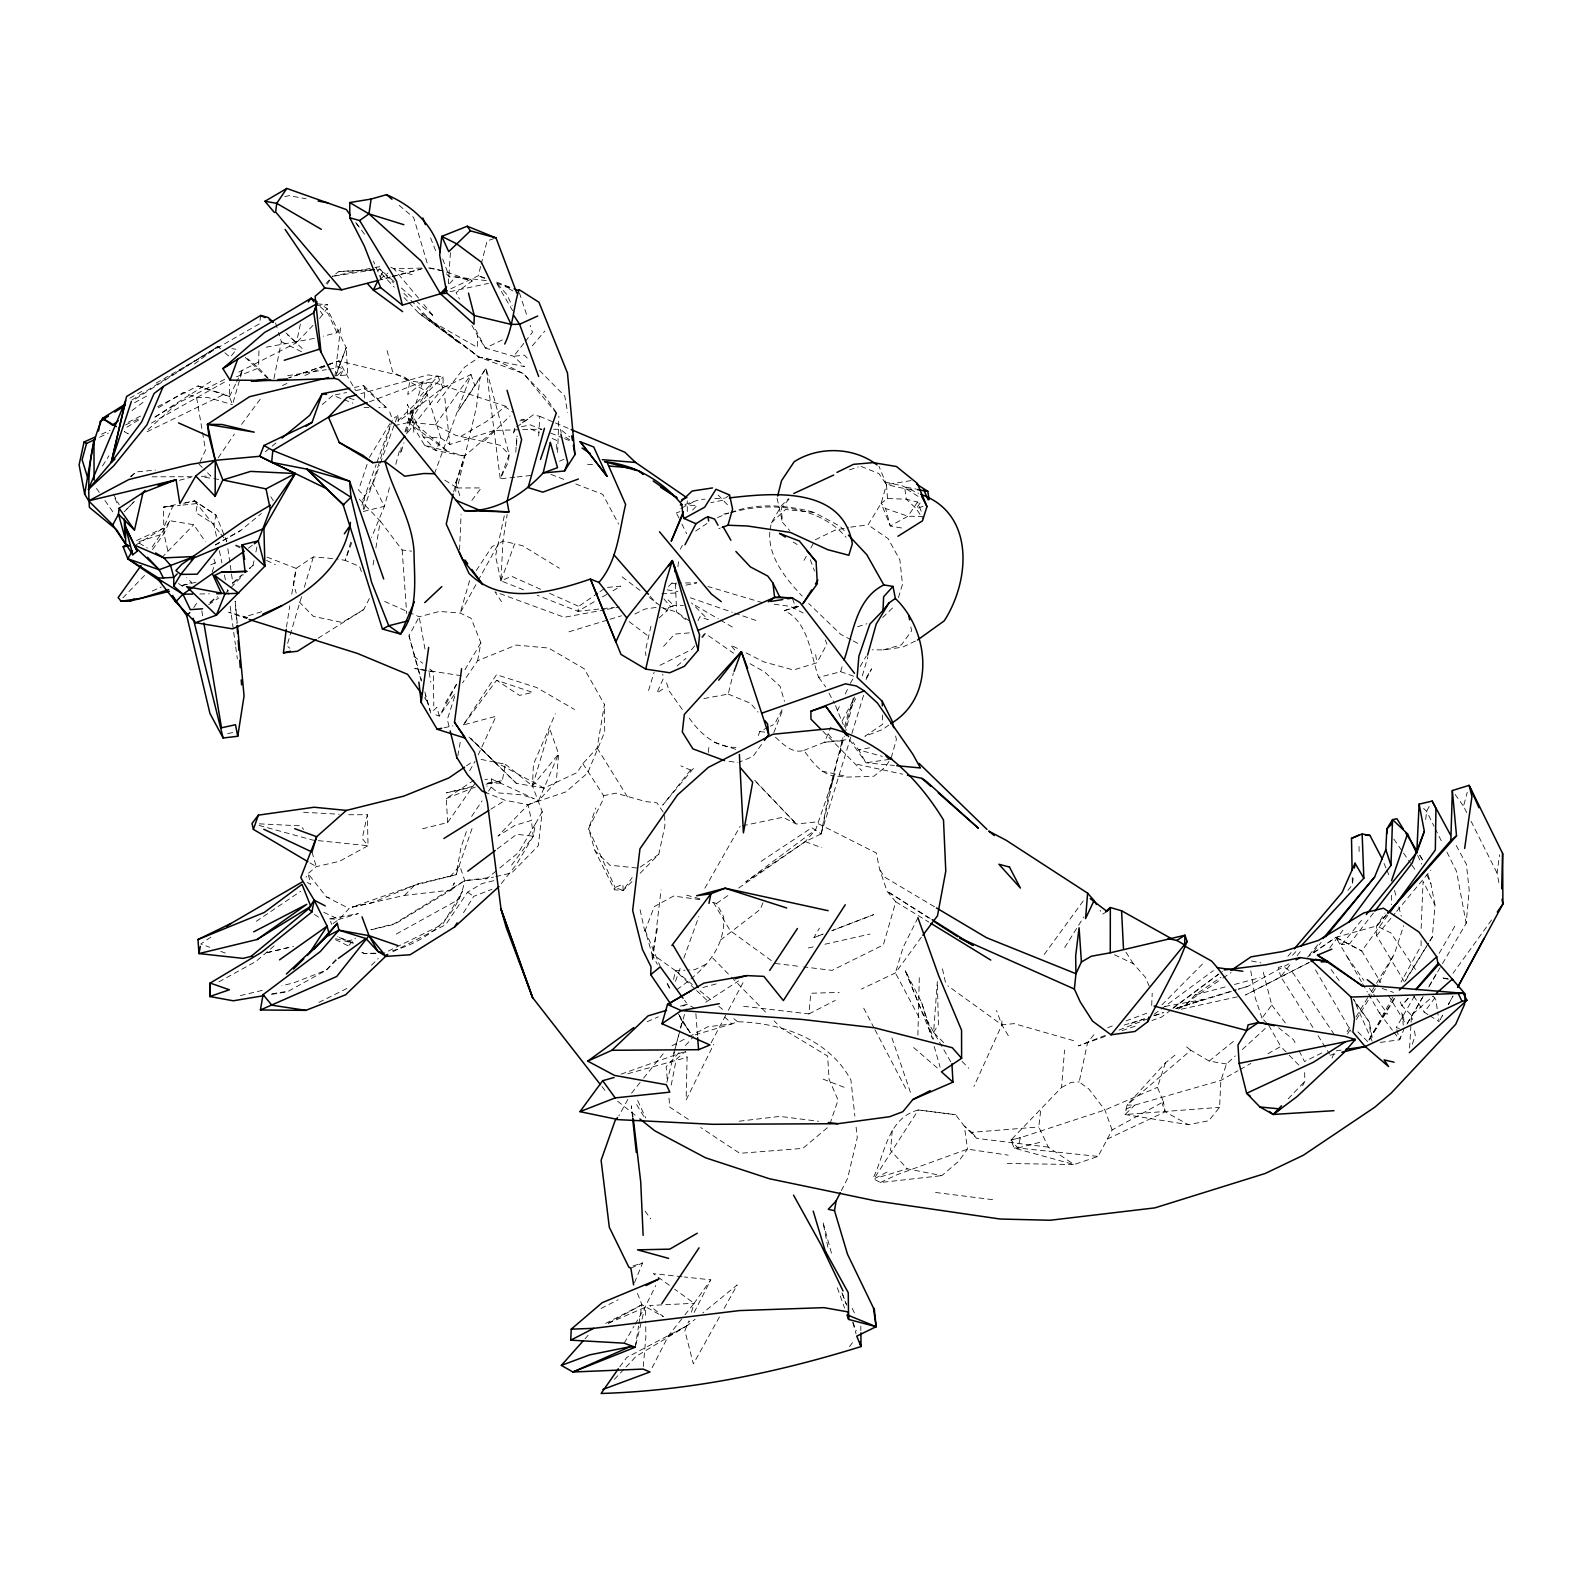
<?xml version="1.0" encoding="UTF-8"?>
<svg xmlns="http://www.w3.org/2000/svg" width="1582" height="1582" viewBox="0 0 1582 1582"><rect width="100%" height="100%" fill="white"/><g stroke="black" fill="none" stroke-linecap="round" stroke-linejoin="round"><path stroke-width="0.75" stroke-dasharray="5 3.75" d="M1404.421 981.829L1376.577 935.615L1376.597 925.945L1385.061 913.071M1421.111 940.776L1421.091 945.7L1401.079 982.066M1421.15 928.416L1423.068 881.293L1435.012 905.24L1432.303 936.999L1429.733 941.191M761.14 861.32L811.764 827.722L821.117 833.912L829.541 789.418L834.11 776.446L815.699 829.621L745.814 881.827L805.258 841.604L821.117 833.912L836.838 761.832L844.333 736.461M1001.92 1021.043L1001.881 1024.879L973.958 1086.419M471.871 325.319L477.527 335.661L477.369 347.427L431.649 321.245L421.919 313.394L479.227 357.196L523.504 373.609L544.979 396.133L556.113 412.21M231.723 402.659L229.43 396.687L229.647 384.386M258.934 350.809L258.617 367.993L268.248 378.157M407.84 432.321L442.96 387.709L443.158 376.931L428.03 374.894L360.834 393.641M687.3 511.54L687.241 500.881M671.223 1085.094L676.305 1059.228L685.461 1051.279L687.102 1057.349L686.133 1099.925L713.779 1044.258M917.876 1035.201L919.3 977.439M557.615 452.472L558.901 416.244M491.547 778.997L491.231 787.183L498.093 792.879L522.08 794.896L534.222 798.772L491.547 778.997L484.982 779.432M459.571 549.982L461.074 514.605M495.819 876.626L511.777 872.868L538.315 845.698L542.211 811.665L532.481 785.977L533.411 764.343L555.341 713.779M1151.696 1005.46L1152.21 993.278M364.493 398.071L364.928 388.658L363.603 385.593L354.408 387.412M1174.932 1055.154L1165.42 1062.867L1127.017 1105.086L1125.079 1114.519L1188.339 1124.664L1208.727 1120.768L1219.584 1107.341L1220.869 1080.427L1226.544 1063.994L1235.324 1055.926M523.563 589.809L500.94 580.871L502.957 540.945L507.15 514.466M538.671 435.96L539.778 416.343L533.292 414.84L520.34 424.174M1409.602 1048.016L1410.946 1024.582M1411.085 1022.249L1411.48 1015.209L1432.837 996.363M516.523 445.59L517.096 435.9M834.663 774.27L833.536 775.931C820.109 773.341 811.526 760.784 803.854 750.402C791.336 754.377 780.974 741.839 772.412 734.483M448.339 283.811L450.435 252.428M515.772 452.136L516.78 437.937M943.643 1042.637L933.598 1032.413L937.335 981.453M1165.42 1062.867L1157.431 1087.348L1163.442 1101.804L1112.106 1129.963L1098.086 1156.422L1074.059 1164.55L1014.082 1148.057L1010.997 1140.009L1061.562 1087.487L1064.548 1050.013M892.248 1130.398L890.587 1150.371L907.218 1168.821L941.804 1175.624L958.672 1161.287L967.531 1149.125L964.308 1126.107L955.548 1114.717L918.371 1109.951C887.957 1117.92 885.188 1152.665 873.778 1176.751L873.877 1179.005L880.304 1182.525L941.804 1175.624M401.116 447.587L400.582 453.935L403.964 442.762M643.261 1366.63L645.852 1337.304L645.693 1321.089M743.659 1006.31L808.916 1013.924L810.775 993.239L839.211 992.428M1442.468 963.656L1466.158 923.315L1469.203 889.974L1466.356 864.227L1454.965 843.166M363.465 509.325L364.71 496.214L376.14 464.614M657.44 928.456L652.041 955.192L652.595 961.203L661.058 889.895M334.909 376.279L340.664 327.079L336.887 332.734L323.341 336.155M542.211 811.665L535.408 823.906L533.213 836.245L516.602 864.247L498.844 886.691M1425.698 819.496L1426.588 811.289L1429.93 805.159M677.907 566.712L678.718 559.573M708.321 752.439L709.29 743.955M1007.22 1163.442L1074.059 1164.55L1048.293 1147.128L1038.781 1126.977L1040.976 1108.033M286.48 627.026L289.783 605.906M514.803 477.23L500.268 478.792L508.356 461.944L509.167 454.528L486.05 368.092L479.979 378.217L476.518 406.752L457.317 487.968L481.264 487.928L469.716 503.175M1347.904 890.448L1352.392 884.694L1353.559 875.162M1498.866 882.598L1497.066 873.066L1499.558 854.735M676.898 989.541C701.696 972.119 725.802 949.655 723.627 916.591L716.527 903.48L711.801 902.175M679.113 518.184L676.285 512.944L676.602 510.67M842.178 739.664L840.18 752.696M260.753 315.451L259.448 323.796L153.256 384.782M635.232 1347.231L638.574 1325.993M638.95 1323.64L641.916 1304.735L637.15 1292.652M769.801 532.185C767.982 557.121 786.036 578.834 802.153 596.098M770.177 529.871L771.284 522.93L781.567 505.587L788.508 498.706M373.095 564.932L373.886 560.068M375.903 547.886L380.293 521.091L358.086 497.954M291.741 594.16L296.091 568.353L313.374 556.864L332.556 558.545M516.424 783.387L468.509 736.579L516.424 783.387L544.07 788.113L577.212 772.53L582.829 763.612L597.146 748.009L604.443 704.405L584.233 668.771L548.598 648.047L516.108 645.06L477.606 660.742L462.537 682.851M598.075 592.953L578.696 606.381L577.865 611.285L537.148 595.188M457.791 755.84L460.777 739.19M477.606 660.742L480.869 642.806L471.139 618.344L460.164 613.065L439.42 611.423L419.19 616.782L384.11 601.219M481.106 759.419L505.35 764.225L502.325 780.677L500.11 783.07L486.742 783.406M768.298 727.245L759.716 731.616L757.343 738.616M273.983 378.612L281.359 341.692L278.472 332.358M673.596 979.436L675.435 970.656L651.903 953.689L645.14 930.335L654.335 906.545L673.537 896.065L702.309 899.901M300.362 324.073L296.427 342.78L235.817 373.668M254.01 560.839L253.08 565.268L249.916 568.333M255.889 551.98L257.293 545.335M540.688 589.335L511.619 576.283L500.94 580.871L495.522 556.033L504.836 513.399M1112.106 1129.963L1104.908 1109.991L1088.989 1089.148L1079.181 1081.93L1087.645 1042.36L1096.207 1031.958M348.673 814.75L367.36 814.71L362.238 838.5L368.033 845.717L339.398 861.34L316.262 866.639L308.035 873.62L306.097 877.219M582.829 763.612L603.652 795.706L602.623 800.551L588.563 828.711L594.99 850.701L614.548 889.796L623.11 890.528L633.294 880.185M640.097 873.284L658.784 854.3L664.875 825.962L664.638 814.236L656.945 802.845L645.772 801.599L615.952 793.155L603.652 795.706M650.953 626.156L645.318 651.052L645.911 655.62M614.548 889.796L615.062 887.423L588.563 828.711L595.821 807.987M453.639 491.804L464.574 456.091L494.276 430.442L542.072 429.098M216.418 536.258L213.926 524.156L216.022 515.119L194.606 500.881L185.035 502.799M666.872 1082.325L679.746 1030.554M635.786 1344.898L641.461 1321.484M642.035 1319.131L644.883 1307.424L655.719 1285.553M703.931 698.532L728.214 694.102L733.395 672.884M1014.082 1148.057L1017.839 1147.998L1020.41 1137.676L1104.908 1109.991L1157.431 1087.348M480.631 266.468L478.278 275.743L449.308 289.526M481.225 264.135L487.118 240.919L495.997 237.893M844.926 734.147L854.418 697.049M829.541 789.418L842.969 737.706M845.401 728.293L853.331 697.741M680.359 1028.26L682.198 1021.379L679.429 1015.862M844.61 726.692L848.684 711.406L855.724 698.73M514.803 428.188L513.141 434.378L514.723 430.146M389.469 487.671L384.406 506.319L371.533 537.524M395.797 464.337L400.206 448.022M1466.771 812.654L1463.528 806.187L1467.265 792.285M673.616 1053.493L680.161 1029.981M680.814 1027.628L686.054 1008.841M891.239 757.758L896.401 739.387L895.293 734.72M850.76 527.122L868.043 524.888L881.174 503.274L886.474 484.606L878.979 466.275M742.551 825.784L782.892 817.261L796.399 824.064L815.027 822.067L876.29 852.995L879.533 869.032L887.067 891.259L895.788 901.819L883.329 944.948L832.092 970.359L803.676 966.918M233.167 402.303L242.699 369.456L236.568 382.033M469.597 580.594L460.164 613.065L476.894 582.848M862.348 675.791L867.865 656.886M301.549 596.651L286.915 645.812L289.862 648.244M304.337 587.298L313.374 556.864M796.675 606.084L784.237 610.692C808.738 621.41 810.538 655.106 818.665 677.412L840.615 671.697L842.692 664.737M719.454 1316.936L693.371 1363.902L684.868 1330.778L688.842 1321.029M691.472 1312.15L694.102 1303.291L710.773 1279.838L684.393 1276.99M1380.374 1042.4L1399.635 1039.769L1401.573 1033.283M505.35 764.225L532.481 785.977L549.705 728.729L558.604 753.902L556.31 781.627L538.691 800.472L528.111 804.684L497.994 836.107L515.06 825.31L531.394 820.425L528.111 804.684L505.152 800.294L486.366 792.8M405.032 431.609L412.151 408.097L414.009 434.734M406.673 433.824L412.764 413.713L431.807 384.307L409.758 380.787L402.817 376.674M648.561 690.523L654.098 672.33M350.789 542.072L345.212 560.404L337.361 558.96M361.922 505.39L364.71 496.214L372.957 483.657L379.561 465.424M364.058 509.186L379.917 460.718M380.609 458.424L392.474 419.428L388.559 408.888M821.117 833.912L863.91 694.261M898.438 597.62L902.491 584.351L899.901 560.028L888.155 538.671L868.043 524.888M454.726 696.416L447.31 719.415L449.604 728.61M506.438 406.495L435.05 382.844L422.671 382.468L409.778 422.216L394.61 425.617M538.691 800.472L558.604 753.902L532.481 785.977M1379.089 982.541L1394.493 953.788L1403.689 925.628M336.491 373.787L346.201 347.645L327.118 308.53L321.166 304.634M472.029 828.553L456.071 874.747L414.543 885.267L352.292 907.079L371.612 902.966L418.281 883.745L456.071 874.747L461.054 847.161L467.105 829.601M367.083 464.396L358.56 490.163L364.71 496.214L361.151 502.423M212.126 572.17L215.231 562.816L213.728 558.347M455.794 491.409L455.754 482.569L464.574 456.091L424.47 445.135L407.76 417.351L407.286 404.28L423.323 437.087L436.335 450.633L464.574 456.091M829.937 1123.991L838.065 1099.984L829.087 1079.319L827.643 1056.064L780.954 1027.865L774.132 1020.865M1412.311 1044.08L1415.297 1035.478L1414.031 1028.715M675.455 981.374L680.478 967.472M683.82 958.198L698.868 916.453M376.951 462.34L390.022 426.211M380.392 463.15L397.715 415.315L394.215 418.063M351.777 542.626L345.212 560.404L359.589 566.494L361.882 572.981M500.94 580.871L514.644 543.832L522.475 545.652L559.395 568.254M434.437 473.73L471.001 374.538L442.96 387.709L398.269 421.662M405.823 431.945L412.764 413.713M773.835 732.624L782.517 710.278M803.854 750.402L824.4 742.314L830.946 727.087M1332.064 1058.042L1334.16 1052.841M1393.821 1032.057L1399.635 1039.769L1403.807 1029.486M634.501 1282.666L642.589 1262.95L628.845 1267.222M762.959 902.788L760.21 909.413L720.443 940.084M218.197 457.851L234.393 434.041M1368.944 1039.947L1393.762 998.796M135.953 544.92L163.539 528.131L172.893 505.864L163.46 507.15L163.935 533.628L168.483 553.502M478.219 754.891L496.036 716.29L463.348 724.932L496.511 674.703L536.693 687.537L574.543 709.507M659.121 617.909L667.07 610.87L668.593 607.547L673.892 605.649L683.384 605.53M152.485 549.626L163.935 533.628L169.946 520.715L193.716 524.71L205.482 541.835M698.058 620.678L699.916 616.683L708.163 619.709L691.492 602.9M199.905 462.162L205.522 450.138L202.298 431.095M837.214 711.109L840.24 704.682M845.282 693.984L848.308 687.557M340.486 375.527L343.373 369.437L336.709 365.739M157.666 406.614L197.948 385.949L229.43 396.687L235.56 384.11M627.856 1099.431L618.819 1115.864M352.292 907.079L404.498 895.412L450.751 890.093L454.37 882.835L451.404 889.855L394.491 924.264L371.078 929.821M917.936 917.778L903.164 947.302L895.412 972.93L919.696 1018.59M841.327 1190.653L847.636 1178.254L857.266 1137.715L855.941 1125.712M318.16 638.199L363.781 609.505L370.959 595.386M782.022 709.685L774.745 723.983L770.454 726.158M652.14 1367.718L668.296 1335.959L683.483 1316.738M626.017 1367.046L635.964 1356.466L687.517 1325.459L689.732 1321.108M694.162 1312.427L710.773 1279.838M1302.559 1085.766L1304.834 1081.376L1304.675 1072.556M866.046 679.588L871.642 668.85L864.583 680.576M711.109 1042.795L727.226 1012.46M728.373 1010.285L744.489 979.93M746.091 652.872L763.631 661.83L793.452 669.997L816.945 662.779L826.892 644.171L825.29 639.899M421.247 681.13L408.987 635.786L419.19 616.782L425.261 650.716M842.079 720.957L854.221 698.453M1448.361 1004.53L1452.988 995.968L1448.4 1004.53M456.763 684.215L439.321 716.112L432.914 713.818M680.319 549.191L682.455 545.315M804.032 560.344L806.306 556.231M810.854 547.985L814.255 541.795M1369.261 1039.829L1393.999 994.9M478.08 580.673L498.37 543.99L502.957 540.945L514.644 543.832M724.18 1308.393L737.232 1284.9L702.823 1312.981M380.174 276.751L384.386 269.276M469.636 770.81L475.134 761.12M704.9 888.174L740.178 826.279M823.134 934.072L813.939 937.612L819.436 928.1M624.198 1343.177L633.927 1326.349M635.153 1324.253L644.883 1307.424M1414.624 995.829L1396.214 1027.707L1401.909 1029.051M1439.165 953.333L1455.104 925.707M1423.187 996.344L1406.24 1025.334L1422.515 997.629M1429.238 985.982L1437.702 971.486M850.325 683.286L854.003 677.017M860.133 666.556L866.264 656.095M1428.744 987.01L1441.222 965.771M535.408 823.906L518.52 852.54L497.935 869.507M445.313 702.981L456.348 684.314M464.93 669.779L480.869 642.806M369.417 457.376L389.904 423.66M933.598 1032.413L938.423 1024.464L937.394 983.846M1346.994 1031.78L1350.85 1025.452M1355.972 1017.008L1370.091 993.832M1371.376 991.736L1375.233 985.408M1376.518 983.292L1394.493 953.788M1369.379 1039.868L1395.067 997.866M1405.33 981.077L1428.447 943.287L1405.33 980.267M1347.528 1033.975L1350.059 1029.862M1356.367 1019.579L1371.515 994.88M1372.781 992.824L1377.823 984.597M463.506 912.695L473.71 896.361L491.982 889.321M1429.733 941.112L1432.303 936.999M1064.706 947.519L1083.868 916.888M427.219 394.412L409.778 422.216L435.485 424.905L455.794 435.386L500.11 445.234L509.167 454.528L500.268 478.792L486.05 368.092L458.068 411.162L479.979 378.217M888.926 761.436L885.445 766.973L873.877 776.248L846.864 777.118L833.536 775.931M102.514 465.899L108.901 455.853M327.256 284.088L329.768 280.232M319.623 318.397L327.118 308.53M920.111 502.918L916.294 508.712L923.018 518.955M476.241 570.568L492.16 546.462L498.37 543.99M471.634 816.411L482.095 800.828M488.62 791.079L491.231 787.183L486.702 785.977M493.782 880.66L482.095 883.527L467.54 892.189L445.768 924.639L389.844 953.274M152.208 547.016L169.946 520.715M193.755 607.567L197.374 602.248M917.6 502.048L907.93 516.246L890.27 525.975L881.174 503.274L887.522 498.508L906.328 499.22L917.6 502.048L921.634 512.331M702.527 637.586L705.335 633.532L733.573 653.247M454.35 694.577L439.321 716.112L436.889 707.352L430.779 713.047L425.321 694.814M623.11 890.528L622.913 884.298L615.062 887.423L623.11 890.528L632.187 877.496M422.493 828.81L447.647 822.521L475.351 782.952M435.485 424.905L471.001 374.538L474.62 384.94M1491.569 919.992L1453.047 973.266M761.535 744.489L752.953 756.512L740.139 761.773M1387.73 915.325L1361.766 950.96L1380.75 982.501M1044.239 954.46L1083.472 900.613M1329.79 947.875L1342.9 930.196M1427.973 1014.596L1424.255 1012.243L1435.784 996.66M241.552 424.391L261.603 397.379M1267.024 1023.495L1262.001 1018.136L1271.75 1005.025L1262.693 969.904M463.348 724.932L496.59 680.28L532.719 692.422L519.509 695.388L496.59 680.28M511.579 865.156L533.213 836.245L531.394 820.425M619.788 1366.828L626.828 1357.415L687.517 1325.459L695.17 1319.21M921.377 937.197L895.412 972.93L861.478 989.047M849.475 1346.618L853.707 1341.042M437.225 402.777L464.574 367.182L479.227 357.196L524.512 366.629L513.656 356.266L485.377 348.06L477.527 335.661M1312.941 1027.509L1280.767 976.707L1291.209 963.3M1297.181 955.627L1301.67 949.872M1373.413 913.032L1349.565 943.782L1341.793 944.553L1335.92 937.355L1311.992 953.57L1321.148 942.358M523.78 343.373L513.656 356.266L524.374 355.159L527.735 358.58M525.224 341.534L532.462 332.319L530.148 325.378M231.427 355.752L236.489 349.345L231.842 348.633M684.986 1314.82L694.102 1303.291L674.644 1289.172M690.543 770.058L662.739 805.1L693.786 768.041L690.543 770.058L680.853 765.866M631.534 1093.202L642.114 1080.012M643.617 1078.113L664.796 1051.733M694.577 645.97L691.769 649.47L657.044 666.773M701.597 637.23L704.405 633.729M1341.793 944.553L1361.707 920.131M1376.577 935.615L1395.166 913.17M1396.708 911.311L1412.192 892.604M1413.735 890.725L1430.781 870.159M1308.947 955.31L1318.32 944.118M532.244 345.885L544.821 331.034M789.062 499.042L781.31 508.198L782.457 522.278L789.813 530.642M1287.886 956.359L1292.692 950.723M326.05 283.613L329.155 279.974M1408.178 998.222L1401.83 1005.618L1411.48 1015.209L1412.331 1019.718M1386.287 914.811L1376.597 925.945L1335.92 937.355L1307.385 957.169M738.695 888.016L805.258 841.604L815.699 829.621M420.357 396.054L437.819 376.101L442.96 387.709M1386.386 914.91L1376.597 925.945L1390.815 932.866L1415.396 969.469M585.004 1338.807L588.148 1335.267M450.099 876.685L459.808 865.829L464.732 880.561C457.93 918.074 424.688 943.327 389.053 951.533M663.59 646.385L674.585 634.085L690.266 632.82M1408.138 998.558L1401.83 1005.618L1400.169 1001.861M449.585 283.653L455.715 276.909L486.327 280.627M679.034 1052.623L666.16 1066.822L667.446 1081.06M685.481 1045.504L693.549 1036.625M335.918 959.542L326.149 970.241L287.41 991.756L268.584 994.9M348.969 945.285L355.495 938.146M333.051 923.532L339.042 919.399L349.167 908.483L326.564 897.073L308.035 873.62L310.823 884.417L305.84 881.708M1292.534 955.231L1295.856 951.652M1178.432 1009.079L1186.243 1004.392L1195.023 994.959L1221.027 977.261M614.409 1379.366L624.356 1368.806M312.999 325.358L296.427 342.78L287.568 334.89M1288.183 1098.798L1304.834 1081.376M122.842 597.877L144.773 575.235M161.641 557.813L193.716 524.71M224.96 593.804L243.41 574.859M133.778 502.028L124.029 511.955L134.371 501.435M337.48 375.409L343.373 369.437M692.56 510.096L697.168 505.409L685.164 505.212M404.498 895.412L414.543 885.267L418.281 883.745M1161.92 1004.867L1203.071 963.438M668.553 586.428L671.915 583.066L676.443 583.026M371.454 965.257L378.236 958.514M336.353 960.175L326.149 970.241L293.421 982.956L281.893 985.705M484.705 440.864L510.037 415.947M397.695 421.01L443.158 376.931M882.657 617.553L894.68 605.926M771.284 522.93L785.443 509.523L814.295 512.469L840.082 526.272L846.765 533.371M130.911 476.815L136.151 471.93L155.57 470.052M1242.364 1049.479L1265.185 1028.518M1186.243 1004.392L1192.986 998.301L1221.007 979.396M233.78 582.611L242.56 574.721M249.561 568.413L253.08 565.268L249.323 568.492M147.996 429.651L177.362 403.45L225 379.186M210.07 602.347L215.666 597.502M232.495 582.987L241.848 574.938M1226.544 1063.994L1209.162 1061.087L1190.87 1050.23L1127.017 1105.086L1134.788 1105.106L1220.869 1080.427L1237.974 1070.717M322.273 404.537L332.932 395.381L341.831 398.842M274.141 945.898L255.908 961.48L218.039 982.323M677.056 665.982L685.955 658.389M827.327 1127.768L802.806 1148.394L739.803 1153.318L700.688 1127.531M130.614 476.558L136.151 471.93M496.076 871.049L486.722 878.761L464.732 880.561L394.116 923.868L370.959 929.702M265.321 451.72L276.455 442.604M215.33 545.078L240.602 530.543L261.327 513.557M422.671 382.468L407.76 394.571L409.758 380.787L403.272 376.417L338.884 360.933L288.893 377.841L338.884 360.933L355.377 390.141M1209.162 1061.087L1235.582 1039.611M210.149 602.722L217.723 596.671M497.163 849.04L516.741 834.287L533.213 836.245M1170.996 1009.949L1161.129 1017.364L1151.933 1020.489M1172.974 1008.466L1222.352 971.427M131.998 410.569L145.663 400.384M194.467 363.998L217.901 346.537L222.548 347.229M380.036 279.005L387.926 273.132M888.807 725.05L883.092 729.302L864.86 736.283L882.736 724.259L882.558 715.084M248.354 548.203L252.309 545.276M1173.508 1007.516L1218.456 974.275M729.599 494.988L722.361 500.327L710.911 502.641M1154.128 1014.299L1213.394 970.577M374.914 269.256L338.944 271.55L332.279 276.356L370.168 268.386M429.731 267.912L443.533 270.997L472.187 280.963L456.071 292.611L459.452 298.998M716.527 903.48L730.647 893.652M600.013 591.609L605.827 587.575L620.856 586.151L610.612 592.143M516.661 426.903L527.894 419.151L520.992 419.467M658.784 854.3L638.653 868.182L609.881 865.196L594.99 850.701M466.472 765.866L472.326 761.852M450.751 890.093L464.732 880.561L493.544 877.16M210.821 937.157L200.795 943.979L209.694 947.282M256.244 921.337L300.718 891.259M1223.005 978.032L1231.014 972.633M695.724 531.018L706.936 523.484M208.686 604.7L218.85 597.897M662.68 689.159L656.827 693.074L663.412 678.342L662.7 674.15M447.647 822.521L446.282 798.534L474.046 780.144M705.79 1002.197L738.596 980.919M135.399 399L217.901 346.537L223.161 351.164M155.095 416.877L210.683 381.598M490.855 809.193L505.152 800.294M131.879 400.028L217.901 346.537M126.896 427.199L139.473 419.467M158.299 407.859L183.433 392.376L196.643 397.735L207.242 397.319L232.475 404.656M154.957 417.213L177.362 403.45M1107.024 911.45L1102.476 914.218L1100.083 910.322M363.781 609.505L342.226 622.458L313.394 616.407L298.84 601.476M594.239 601.714L577.865 611.285L614.508 607.409M602.426 596.928L608.576 593.329M460.995 436.296L486.366 421.603L505.054 406.752L513.418 412.625M129.902 398.189L144.773 389.647M1240.11 1069.511L1250.808 1063.44M1267.933 1053.731L1280.767 1046.453L1287.53 1053.454M215.449 544.742L240.602 530.543M151.417 423.086L227.531 380.392M717.496 517.591L728.412 512.963M140.482 416.106L127.529 422.592M396.291 934.072L458.82 899.446L462.517 891.022L442.703 924.323L384.485 952.937M608.675 1323.066L641.916 1304.735L663.333 1316.659L649.609 1305.486L694.102 1303.291M1247.664 986.397L1238.409 989.145L1247.664 986.397L1289.745 963.359M668.296 1335.959L687.517 1325.459M134.569 402.678L149.539 394.531M1061.562 1087.487L1071.152 1082.365L1079.181 1081.93M672.014 1045.742L686.726 1037.95M688.823 1036.823L707.727 1026.797L731.991 1023.87L737.588 1021.735C781.785 1022.941 828.83 1039.038 850.918 1080.091L854.873 1116.101M394.175 281.675L379.7 268.96L377.96 269.869L394.274 287.173M887.027 1172.064L873.877 1179.005L918.371 1109.951L955.548 1114.717M680.873 508.455L693.667 501.791M605.669 1323.383L641.916 1304.735M1308.907 962.687L1245.469 995.038L1309.323 962.291M808.916 1013.924L835.276 1000.397M1010.997 1140.009L1020.41 1137.676L1010.997 1140.009L1017.839 1147.998L1098.086 1156.422M601.061 1308.452L618.206 1299.712M318.931 1002.415L349.404 987.188M1321.82 1052.94L1304.478 1061.542L1298.565 1049.776M706.007 964.189L694.735 969.707L687.498 970.063M634.876 613.974L644.981 609.05L657.064 607.29M815.383 539.739L835.118 530.128L848.525 527.538M147.067 431.767L224.229 394.294L229.43 396.687M502.384 339.912L485.377 348.06L474.106 326.723M915.444 641.007L902.669 647.137L883.329 649.905L872.176 649.826M99.547 437.285L108.229 433.171M125.551 424.945L138.563 418.795M1107.242 1139.08L1165.202 1111.79L1188.339 1124.664M880.304 1182.525L897.508 1174.516L967.531 1149.125L1008.169 1155.157M136.606 540.51L163.539 528.131M1126.127 1109.081L1134.788 1105.106L1125.079 1114.519L1219.584 1107.341M152.228 591.055L161.226 587.021M210.742 564.833L215.231 562.816M101.446 434.219L110.127 430.344M282.446 385.494L286.935 383.497M304.911 375.448L325.121 366.431M327.375 365.422L334.118 362.397M630.842 1268.151L642.589 1262.95M647.157 1021.715L658.33 1016.831M682.89 1006.093L687.359 1004.135L695.526 1008.861M668.593 607.547L673.892 605.649L666.971 598.906M608.239 1323.303L645.575 1307.187L645.674 1318.775M718.801 528.685L720.285 528.052M559.494 461.193L563.904 459.294M236.41 376.852L258.617 367.993L247.543 358.659M446.282 798.534L475.529 787.005M1105.403 1035.34L1078.37 1045.88L1106.016 1036.111M1118.929 1030.08L1148.196 1018.67M813.939 937.612L822.798 934.191M831.638 930.77L873.699 914.633L832.33 930.532M793.432 608.141L800.136 606.025L784.237 610.692M369.456 401.788L437.819 376.101M1107.677 1027.707L1112.265 1026.006M1126.048 1020.904L1146.713 1013.251M1165.064 1006.429L1203.665 999.409L1236.096 989.818M923.057 506.24L916.294 508.712L906.328 499.22L904.627 486.9L916.196 489.095M676.285 512.944L679.963 511.619M621.073 1074.158L683.167 1052.109M1122.093 1030.633L1138.17 1025.176M528.111 804.684L565.961 791.89L587.673 772.926L604.72 731.873L604.443 704.405M1124.11 1025.096L1144.676 1018.808M1153.753 1015.743L1162.81 1012.698M684.927 504.46L700.134 499.437L705.018 499.18M1131.09 1023.396L1145.131 1018.749M1154.504 1015.644L1163.858 1012.559M1175.564 1008.683L1203.665 999.409L1176.415 1008.209M849.376 469.894L858.314 466.967M857.602 626.788L866.936 623.743M139.018 541.617L163.935 533.628M423.323 437.087L440.824 437.957L449.901 444.463L494.276 430.442M1176.494 1008.288L1236.195 989.937M568.947 631.811L607.725 619.966M609.999 619.274L621.41 615.793M261.702 611.72L243.687 617.178L247.919 618.028M880.601 1176.85L907.218 1168.821M329.61 918.865L339.042 919.399L358.264 913.625L329.61 918.865L331.647 924.363M680.418 1006.192L687.359 1004.135L684.512 1000.2M695.151 1034.846L731.991 1023.87L724.912 1017.226M883.329 649.905L901.463 644.823L911.548 630.882L910.777 626.452M627.757 1073.723L687.102 1057.349M702.863 987.524L719.059 983.134M1195.023 994.959L1225.18 986.931M1234.454 984.459L1259.964 977.656M378.058 280.489L389.825 277.364M392.158 276.751L422.71 268.643M179.419 480.275L191.086 477.23M390.418 276.949L381.163 279.322L373.451 261.188M392.731 276.356L420.476 269.197M1017.839 1147.998L1040.027 1142.283M314.304 338.429L265.084 347.368M472.603 786.392L446.361 792.859L472.009 787.263M1330.146 1055.194L1337.166 1053.454M363.267 511.5L384.406 506.319L372.957 483.657M730.686 512.41C757.758 502.522 786.986 504.974 814.295 512.469M339.102 937.434L347.328 941.053L354.012 939.431M266.705 952.68L288.003 947.559M240.365 995.592L263.443 990.095M267.061 952.7L293.501 946.491M284.78 196.662L289.19 195.634L306.077 198.798M183.749 503.373L194.606 500.881L216.022 515.119L226.819 541.558L220.689 533.806M808.264 947.994L815.383 946.392M824.875 944.236L869.962 934.052M519.944 420.931L527.894 419.151M1181.24 1009.217L1240.723 996.087M521.388 426.745L530.188 424.826L541.637 429.434M485.99 784.217L502.325 780.677L484.527 783.466M450.02 291.681L488.522 283.356M443.949 727.799L452.986 725.841M685.975 585.162L696.812 582.848L678.698 583.007M335.226 394.907L346.636 392.514M355.772 390.596L364.928 388.658L386.206 407.385L378.83 407.405M175.444 504.737L163.46 507.15L180.447 505.311M842.613 740.692L824.4 742.314L849.277 739.387L866.007 762.781L894.403 765.49M227.689 733.573L234.057 732.347M723.824 514.071L728.689 513.141M731.102 512.687C769.544 501.375 818.448 505.508 846.093 537.227M605.036 609.742L564.22 617.277L495.008 591.846L501.494 601.615M607.448 609.288L619.452 607.073M869.625 747.811L858.67 749.848L852.955 742.274M911.034 480.592L886.474 484.606L878.88 473.552L860.549 466.215M272.005 993.793L285.136 991.716M334.652 276L374.954 269.691M287.687 375.685L326.367 369.674M328.779 369.298L338.449 367.795M1336.276 1050.804L1341.101 1050.092M889.539 759.36L866.007 762.781L858.67 749.848L882.4 756.394M374.894 267.398L383.398 266.231M739.17 1121.203L779.946 1116.398L818.547 1121.282M182.879 505.054L197.434 503.491L195.871 512.687L213.926 524.156M517.215 476.953L531.77 475.391M1048.293 1147.128L976.806 1138.387L964.308 1126.107L971.763 1132.336L1038.781 1126.977M661.77 593.843L676.364 592.914M315.906 305.544L327.81 304.812L316.894 303.803M196.03 582.235L180.19 586.012L191.699 582.473L186.696 577.746M714.807 498.666L724.576 498.152M694.874 988.948L675.435 970.656L685.085 970.181M338.944 271.55L370.643 270.186M192.114 476.696L149.38 476.835M201.389 476.34L210.663 475.984L203.979 469.221M375.349 953.175L363.919 953.452L359.549 951.336M199.826 593.962L209.477 593.823M421.702 268.07L393.839 268.722L387.63 265.657M364.078 407.464L368.982 407.444M446.44 273.963L449.367 276.909L455.715 276.909L472.187 280.963M376.041 953.471L363.919 953.452L360.399 950.011M553.562 429.236L560.463 429.335L569.817 436.909M923.255 516.444L907.93 516.246L885.564 508.514L881.174 503.274M259.329 823.846L300.679 825.844L303.665 829.403M887.522 498.508L886.474 484.606L906.446 489.016L915.128 489.471M303.546 812.258L339.181 814.216M667.189 589.888L677.907 591.51M587.515 464.277L594.674 464.851M759.716 731.616L768.061 732.407M682 1276.733L653.228 1273.629L672.686 1287.748M1448.005 978.566L1441.38 977.795L1448.361 979.278M775.279 963.458L801.323 966.622M935.535 1192.472L996.304 1200.125M380.293 521.091L402.144 549.963L411.636 551.169M774.152 604.225L790.427 606.4L803.181 613.005M326.564 897.073L329.293 897.449M736.006 747.357C715.084 747.495 699.501 733.217 688.249 716.606M204.77 477.329L211.533 478.337M213.788 478.654L220.57 479.662M729.045 761.298L738.003 762.643M461.41 675.712L414.702 668.553L433.29 671.895L433.804 706.047M1368.549 994.089L1379.267 1012.777L1387.612 1014.082L1373.651 994.307M901.483 527.973L890.27 525.975L885.564 508.514M428.663 267.991L443.533 270.997M1251.402 960.966L1260.874 962.865M509.8 287.647L496.214 283.04M671.915 583.066L676.345 584.015M857.187 764.304L902.65 774.191M884.951 482.035L902.254 485.812L918.549 493.347M410.865 300.323L431.649 321.245L479.227 357.196L498.903 361.527L523.504 373.609L557.358 414.385M821.968 771.087L846.489 776.465M335.582 938.66L353.34 943.129L337.737 936.623M259.033 825.409L312.623 840.062L368.033 845.717L367.36 814.71M762.504 602.683L707.965 586.527M686.529 895.115L702.448 899.585M247.464 617.534L228.698 612.194L246.851 618.681M1073.585 1040.659L1014.121 1023.633L1001.881 1024.879L947.915 985.902M509.681 287.983L505.172 286.678L512.944 290.95M661.612 607.567L676.602 611.957L689.95 621.449M349.266 398.209L356.247 400.286M197.948 385.949L224.229 394.294M714.293 742.353L736.124 749.453M412.032 274.734L393.839 268.722L420.1 300.046M484.824 278.017L478.278 275.743L487.236 279.401M690.345 597.759L732.268 612.254M734.602 613.065L757.897 621.133M840.615 671.697L855.051 676.701M347.328 941.053L353.34 943.129M1382.233 988.414L1393.505 992.428M805.258 841.604L821.79 847.734M220.827 951.395L225.277 953.056M509.503 287.074L495.739 281.794L507.051 294.865L512.133 305.642M550.971 474.422L566.752 480.493M575.749 483.973L602.782 494.375L618.641 524.097M344.065 399.692L352.944 403.153M235.758 545.019L240.227 546.739M267.042 557.121L296.091 568.353L293.599 584.786L296.23 593.131M823.115 1079.142L845.975 1088.021M550.793 433.112L562.243 437.72M564.537 438.629L569.105 440.468M728.214 694.102L750.343 703.159L758.154 712.118M539.778 416.343L553.225 422.018M555.46 422.967L568.887 428.623M530.563 428.94L539.205 432.736M552.177 438.432L556.488 440.33L556.923 452.452M549.626 593.329L578.696 606.381M323.835 912.379L339.042 919.399M424.47 445.135L436.335 450.633L440.824 437.957L426.211 391.308L392.633 371.79L386.483 348.139M1335.92 937.355L1361.766 950.96L1335.92 937.355L1361.39 981.631M1114.479 954.796L1133.365 963.715L1145.447 977.34L1150.529 989.284M235.659 545.75L240.069 547.847M266.567 560.423L275.387 564.616M335.522 939.668L348.633 946.036M281.359 341.692L302.953 352.43M737.311 648.383L730.726 645.021L736.184 651.942M851.156 639.86L840.714 634.342L808.718 603.493M853.252 640.967L859.501 644.289M544.07 788.113L493.999 761.258L471.041 738.636M124.345 431.688L128.3 433.864L124.325 431.392M750.026 663.669L764.719 672.053L780.104 686.37L784.494 701.419M695.269 605.392L718.366 618.898M720.482 620.124L735.175 628.707M309.973 862.922L316.262 866.639L311.99 852.006M934.369 906.704L884.358 876.962L879.533 869.032M139.196 543.14L147.442 548.064M895.788 901.819L928.812 922.088M444.839 480.196L457.317 487.968M930.117 918.371L887.067 891.259L928.594 917.975M906.446 489.016L920.091 497.618M1429.831 1015.763L1439.126 1021.636L1437.682 1012.005M793.215 542.053L797.13 544.524M314.423 914.455L318.397 917.066M688.328 1119.384L669.799 1107.163L668.731 1095.298M565.684 437.166L569.797 439.895M467.54 892.189L473.71 896.361M178.509 583.521L184.303 587.654M408.967 302.735L418.755 313.098L479.227 357.196M771.363 960.61L730.212 930.691L712.137 900.316M418.755 313.098L460.125 343.551L431.649 321.245M407.642 421.939L448.2 451.76L407.76 417.351M622.102 576.876L641.659 591.648M649.47 597.561L661.197 606.42M663.155 607.903L667.07 610.87M629.161 621.647L648.521 636.3M1186.579 1046.948L1190.87 1050.23M617.573 1101.191L638.04 1117.485M1278.553 1027.727L1293.542 1039.75L1296.587 1045.86M413.752 656.055L422.631 663.253M429.731 669.008L433.29 671.895M675.435 970.656L692.382 984.577M699.916 990.787L711.208 1000.061M718.742 1006.251L724.398 1010.898M733.811 1018.63L737.588 1021.735M399.198 205.383L413.673 217.584L427.971 265.697M913.605 1047.541L939.787 1070.124M727.463 504.757L718.129 495.008M685.5 619.669L676.602 611.957L675.296 581.128M401.413 288.023L414.089 299.156M415.908 300.738L434.002 316.637L421.643 301.885M224.901 352.727L230.161 357.354M320.157 306.671L328.285 313.869L336.887 332.734M245.19 357.413L267.833 378.395M696.634 990.609L709.013 1002.256M286.006 332.912L304.555 350.828M1423.602 808.442L1426.588 811.289L1434.063 826.318M363.603 385.593L386.206 407.385M1357.89 1031.899L1368.094 1041.965M379.7 268.96L393.562 282.901M403.944 293.362L409.145 298.583M539.502 370.485L564.734 396.034L567.602 412.427M822.838 731.181L861.834 770.711M198.956 464.159L202.298 467.54M962.074 1061.403L968.777 1068.226M712.671 957.941L729.737 975.422M731.438 977.162L767.29 1013.864M1289.211 1055.194L1301.037 1067.435M754.693 780.203L796.399 824.064L756.176 782.141M404.063 297.535L407.325 300.995M650.024 596.117L656.332 603.335M663.906 598.906L670.827 606.974M971.763 1132.336L976.806 1138.387M667.169 983.767L671.302 990.411M828.256 733.949L833.932 740.91M818.665 677.412L825.764 686.964M194.606 500.881L219.147 531.868M601.892 1086.498L604.917 1090.374M1271.75 1005.025L1287.471 1025.769M1379.267 1012.777L1392.358 1030.139M356.345 223.121L366.292 236.647M1331.035 969.41L1340.963 983.055M1355.161 1002.553L1369.34 1022.071L1372.286 1038.642M682.317 709.507L669.127 690.919L665.884 680.517M424.51 697.8L427.338 701.716L425.459 697.365M1455.124 794.461L1463.528 806.187M645.1 1211.061L650.756 1218.951M355.653 222.607L358.303 226.325M1347.113 956.695L1363.862 980.445M1369.458 988.355L1372.247 992.329M682.198 1021.379L690.187 1032.789L679.291 1016.672M320.335 311.179L322.926 314.917M96.502 488.403L99.31 492.437M104.946 500.525L114.814 514.644M1393.801 839.014L1402.166 851.096M1403.55 853.113L1410.531 863.179M1411.915 865.196L1416.108 871.227M1433.134 995.928L1435.863 999.982L1437.306 1009.613M1334.259 1034.549L1293.206 973.286L1282.587 965.989L1278.315 967.63L1280.767 976.707M1413.675 996.027L1424.255 1012.243M1125.949 952.206L1133.365 963.715M678.52 1014.022L690.227 1032.631M1318.024 1035.656L1329.513 1053.968M1419.588 855.17L1423.345 861.241L1419.707 854.913M597.146 748.009L627.56 797.031M270.858 496.788L273.291 500.743M636.636 1104.651L643.914 1116.655M1388.343 995.118L1404.796 1022.447L1401.751 1011.887L1403.293 1025.077M1008.288 1035.656L1001.881 1024.879L996.482 1010.483M496.966 283.85L512.667 310.685M1315.492 969.924L1351.087 1031.385M1362.596 983.707L1367.342 992.013M950.723 1061.74L922.069 1011.867L905.26 970.636L921.673 1002.553L933.479 1039.077M1268.705 1025.294L1280.767 1046.453M113.37 494.059L119.204 504.816M829.008 693.114L834.426 703.357M863.713 1008.189L873.877 1027.608M875.004 1029.763L906.605 1090.176M651.903 953.689L657.361 964.427M1471.102 821.295L1497.066 873.066M1435.151 828.454L1442.626 843.483M1446.917 852.065L1456.547 871.385L1466.158 923.315M792.424 598.668L795.766 607.251M681.882 523.978L686.647 533.707M852.164 1308.314L855.407 1314.978M1417.69 855.447L1421.743 864.088M1426.826 874.866L1430.879 883.507L1435.012 905.24M835.474 705.572L843.265 724.655M637.645 1100.459L645.733 1118.039M1372.167 1041.174L1353.559 999.211L1369.34 1022.071L1370.645 1035.894M114.952 498.251L117.681 504.579M645.14 930.335L660.03 965.87M667.485 983.628L669.344 988.058M1384.052 863.416L1385.911 867.865M1386.841 870.1L1389.609 876.784M905.26 970.636L932.925 1039.097M430.601 237.873L436.632 253.338M842.474 1294.056L846.746 1305.209M841.94 1292.83L846.152 1304.043M852.896 1321.998L856.277 1330.976M810.3 559.751L814.532 571.043M442.723 258.993L449.367 276.909M837.372 1287.788L844.57 1308.116M891.932 1037.93L911.311 1094.981M1427.874 874.589L1430.879 883.507M1262.001 1018.136L1255.218 997.708L1250.591 969.786M519.43 292.927L527.083 316.103M275.584 323.025L277.76 330.025M455.754 482.569L460.777 498.943M852.817 1322.651L856.08 1333.903M921.673 1002.553L931.561 1037.179M934.191 1046.414L940.123 1067.197M1396.787 1029.724L1399.635 1039.769M408.987 635.786L421.524 680.28M424.826 691.987L430.126 710.713M831.44 1253.102L822.996 1222.174L828.078 1248.356M1394.513 890.409L1396.352 897.449M1398.804 906.842L1401.237 916.235M777.059 498.211L782.457 522.278M942.477 968.876L945.917 984.459M640.097 909.769L644.724 931.007M560.463 429.335L561.195 432.736M219.404 550.773L221.895 562.876M224.387 574.978L225.376 579.803M227.373 589.493L228.876 596.75M429.157 672.508L430.877 682.218M196.643 397.735L201.883 428.702M201.824 610.87L203.05 618.186M815.64 654.572L816.945 662.779M633.018 1116.971L631.297 1105.858L632.622 1118.118M227.848 548.697L229.924 562.974M230.26 565.367L233.009 584.411M230.181 606.321L235.402 644.566M235.718 646.959L237.34 658.923M397.715 415.315L398.664 422.335M444.839 398.249L449.901 444.463M237.241 623.031L235.184 601.16L236.825 623.367M695.882 1013.667L697.484 1035.281M402.144 549.963L406.693 613.559M1359.037 846.449L1359.175 853.252M1391.468 895.313L1391.646 904.746M1352.234 877.377L1352.392 884.694M860.806 1326.072L860.845 1330.64M1163.442 1101.804L1162.513 1104.533L1165.202 1111.79L1163.442 1101.804M346.201 347.645L335.819 375.784L347.743 374.993L346.201 347.645M1442.586 1015.209L1440.292 1019.5L1442.606 1015.209"/><path stroke-width="1.5" d="M1110.267 952.799L1184.958 935.219L1187.113 941.468L1179.282 960.63L1147.781 1021.695L1134.927 1031.484L1111.039 1034.806L1092.549 1021.122L1080.209 1001.861L1074.376 989.047L1075.958 973.721L1081.416 962.014L1091.283 956.24L1110.267 952.799L1110.327 907.534L1121.579 910.777L1170.898 938.324M343.808 504.935L326.327 488.581L259.764 456.288L215.271 460.322L195.733 476.024L215.172 496.293L215.271 460.322L207.479 424.332L249.541 396.706L328.641 377.525M202.575 608.793L190.315 609.643L182.958 594.219L173.723 586.072L173.783 577.39L170.579 565.308L163.915 557.873L155.689 552.968M1386.801 833.734L1386.841 828.948L1392.536 819.634L1396.926 818.744L1403.214 828.869M1501.674 888.768L1502.623 853.489L1469.124 785.344L1452.335 790.545L1450.852 840.477L1387.908 912.952M1348.734 922.346L1390.974 865.374L1392.536 819.634L1407.545 833.872L1416.681 853.291M671.124 1004.669L650.736 974.67L651.013 966.76L642.45 949.457L632.662 910.441L639.959 848.802L677.511 794.915L708.42 767.349L772.866 734.285L831.697 728.471C880.897 741.642 917.441 777.316 943.505 819.99L945.779 871.168L937.493 915.8L922.84 935.259M583.422 1340.587L561.353 1365.385L572.921 1372.009L635.232 1347.231L624.198 1343.177L570.726 1340.172L571.24 1329.157L602.208 1302.678L658.962 1278.988L646.089 1285.533M1325.736 936.762L1374.639 876.962L1385.832 849.633L1386.841 828.948L1391.883 823.846M1366.294 914.495L1416.8 852.52L1419.113 804.15L1432.165 801.085L1450.397 834.762M893.652 727.7L891.991 720.68L882.262 701.301L857.128 677.412L858.888 656.154L869.882 624.099L882.974 610.494L883.646 596.711L892.999 586.428L883.824 584.925C855.822 598.767 853.074 633.571 844.076 660.09M1087.625 893.177L1085.568 918.549L1094.072 900.553L1087.625 893.177L1006.073 840.22L988.75 831.104L994.307 835.553M626.808 617.929L598.945 582.433L590.442 579.071L620.994 654.414L645.733 669.107L669.759 672.765L684.433 666.279L698.176 650.182L699.541 634.758L672.33 560.601L626.808 617.929L615.873 641.936L590.442 579.071C551.94 592.241 501.672 606.124 468.964 573.337L459.452 552.336M195.733 476.024L179.854 503.709L176.077 479.781L142.973 492.674L119.105 508.237L118.472 514.19L124.919 537.662L124.266 518.955M124.859 520.438L125.492 526.806L137.219 551.248L132.769 554.748L116.514 529.654L89.423 507.407C87.287 477.448 89.818 445.768 102.494 418.301L123.475 405.249M1416.048 989.759L1438.137 965.079L1438.374 963.141L1465.308 994.129L1464.556 1004.372L1455.677 1024.325L1391.211 1093.083L1374.837 1107.182L1303.39 1155.216L1265.224 1173.468L1154.88 1207.877L1050.211 1220.256L1000.121 1219.03L875.617 1200.876L769.406 1178.748L705.532 1157.787L654.79 1130.814L639.899 1118.968M316.103 639.504L297.436 651.25L283.435 652.852L286.204 629.359M1354.449 868.004L1355.042 863.238L1363.842 878.208L1300.819 946.273M600.389 1084.58L532.58 997.57L506.181 927.408L501 909.017L487.355 802.153L474.521 752.241L454.509 722.262L461.588 668.731M504.717 344.026C513.122 326.841 513.319 306.987 519.054 289.585L538.948 302.241L567.483 373.055L574.958 454.568L564.576 470.981L543.16 472.959C523.088 494.593 494.83 512.608 464.376 510.63L394.59 424.174L361.408 399.91L338.548 379.581L334.553 378.395L277.068 380.53L230.062 380.115L222.884 368.566L264.748 332.339L316.894 303.803L313.75 312.761L319.485 349.147L334.553 378.395M454.509 722.262L465.484 738.201L437.166 729.262L421.188 702.428L428.663 647.433M1464.655 848.427L1471.952 796.616L1469.124 785.344L1478.952 807.73M371.098 199.055L349.721 202.555L349.8 217.802L359.628 220.531L368.962 213.867L371.098 199.055L386.522 194.705C411.992 205.423 433.428 224.743 440.231 252.289M172.458 595.623L186.716 615.655L209.951 713.442L223.141 738.003L237.755 736.263L244.063 695.902L237.458 625.463M785.364 537.089L779.491 533.371L799.365 541.004L816.114 561.61L817.321 583.718L802.885 603.77L811.645 589.948M618.384 1368.727L601.14 1393.465C688.961 1390.914 777.276 1372.662 861.023 1346.559L856.732 1336.157L876.151 1326.705L873.422 1307.918L847.537 1254.308L834.505 1210.665L836.087 1200.995L840.279 1192.729M137.219 551.248L125.492 526.806L125.67 544.386L112.757 524.947L88.691 500.861L84.657 494.019L93.931 439.697L94.109 480.137M286.401 973.998L326.189 936.841L338.924 930.176L365.897 938.522L377.92 951.415L386.048 956.378L387.689 954.381L345.608 994.801L305.84 1010.364L260.397 1009.969L263.087 994.643L320.395 951.494L338.924 930.176L337.302 923.315L313.948 949.121M636.953 470.526L604.522 461.608C635.035 464.792 662.581 481.146 681.842 504.48L682.771 514.348L671.223 541.202L683.286 511.797M98.559 430.996L100.319 421.306L108.565 416.066M200.341 946.372L198.976 953.57L243.035 958.376L252.507 956.101M263.878 995.671L233.266 1000.793L209.773 996.522L210.188 983.055L261.386 952.443L311.911 911.983L314.165 900.138L300.758 877.615L316.657 836.72L346.359 810.419L403.805 796.122L448.932 777.909L464.535 767.211M708.954 903.401L710.911 893.771L725.169 888.214L828.157 910.698M94.92 437.146L84.044 441.991L79.1 464.93L84.657 494.019M112.757 524.947L118.472 514.19L134.47 530.089L142.973 492.674M453.105 494.118L446.243 524.117L462.201 559L482.747 584.608L471.792 569.421M645.733 669.107L665.627 582.354L672.33 560.601L698.176 650.182M1147.781 1021.695L1148.908 1017.068M777.632 496.016L781.548 480.651L794.184 461.726C818.725 445.946 853.865 446.994 876.982 464.89M598.945 582.433C617.553 560.957 619.195 531.018 625.622 504.46L607.409 463.19M95.217 439.341L86.555 443.454L82.106 459.709L88.078 479.049M544.465 428.307L528.131 487.572L542.784 492.16L578.379 479.03M867.608 655.086L876.25 623.98L889.064 602.841L895.353 598.49L892.999 586.428M930.216 1090.651L912.873 1099.53L902.867 1111.691L889.737 1116.694L837.827 1123.714L712.77 1124.308L618.384 1119.661L579.961 1111.652L615.2 1097.908L669.839 1092.153L666.319 1084.718L614.548 1075.424L587.753 1061.127L611.898 1050.29L698.552 1049.697L709.962 1044.97L661.968 1023.712L667.505 1004.432L703.95 983.094L746.803 975.6L763.849 976.371L783.367 1000.575L845.243 904.766M722.203 527.34L727.938 525.244L732.585 509.186L729.599 494.988L716.013 489.253L704.682 507.189L684.077 518.481L682.771 514.348M712.493 487.948L692.145 491.013L681.091 501.454M177.224 573.93L173.783 577.39L157.172 578.201L175.661 601.872L195.614 622.675L232.534 628.865C282.288 607.013 340.881 583.086 350.472 522.515M836.957 472.385L853.489 464.337L873.106 462.636L896.381 466.492L917.263 483.321L926.973 506.556L922.464 520.854L897.943 536.258M349.82 388.302L322.234 393.72L312.05 422.394L263.976 445.491L259.764 456.288L271.649 462.3L306.888 469.142L343.195 504.955L382.449 629.063L400.642 634.085C418.894 610.177 414.227 579.506 414.009 551.465C412.052 519.272 393.048 492.081 384.94 461.41L404.794 436.197M131.405 401.373L111.274 462.419L88.394 489.372L125.65 400.622L111.274 462.419L114.952 459.136M254.287 543.812L258.242 540.886L270.304 509.226L295.3 473.512L271.649 462.3L272.816 450.494L328.463 417.193L367.182 402.639M540.49 459.433L556.31 412.981M1391.527 880.759L1407.545 833.872M307.877 861.676L253.397 829.383L258.341 815.145L314.146 807.235L346.359 810.419M1416.8 852.52L1424.334 831.321L1419.113 804.15M230.062 380.115L237.676 359.213L313.75 312.761L316.894 303.803M734.107 671.361L741.345 651.646L747.633 668.336M414.385 601.813L400.642 634.085L388.757 625.76L371.493 582.038L350.986 497.262L349.622 481.244L272.816 450.494L263.976 445.491M1424.334 831.321L1412.172 863.08L1374.896 911.113M564.576 470.981L567.76 462.755L560.898 434.18M317.191 302.043L311.239 298.148L163.203 386.542L146.988 424.767L113.805 465.761L88.394 489.372M1355.042 863.238L1342.149 892.466L1294.274 948.844M215.172 496.293L222.825 479.979L215.271 460.322L209.002 436.395L207.479 424.332L221.994 424.49L254.227 432.163L207.479 424.332M684.966 544.841L696.001 523.721L705.335 517.868L708.004 516.8L714.609 519.074L718.01 525.224M325.279 905.913L314.165 900.138L308.569 908.819L251.044 956.438M1484.134 938.245L1457.595 987.425L1502.9 904.054L1502.623 853.489M195.614 622.675L216.398 615.18L264.906 566.158L263.917 528.428L295.3 473.512L250.589 471.396L222.825 479.979L266.013 488.878L295.3 473.512M158.951 578.3L127.786 558.762L132.453 550.852M173.723 586.072L180.763 574.404L194.191 557.833L263.917 528.428M410.173 954.717L454.568 927.012L457.119 922.919M815.402 584.015L817.914 580.06M309.973 952.305L327.118 926.142L314.165 900.138M769.702 970.438L797.427 928.515M661.869 1303.528L699.086 1247.822M307.244 955.488L326.189 936.841L328.819 932.905L327.118 926.142L279.539 959.839M350.354 215.152L346.379 209.575L286.817 188.456L276.731 203.346L275.644 212.028L341.633 289.822L378.058 280.489L373.312 290.079L402.639 311.634M344.322 533.846L349.088 526.984M1497.244 912.023L1502.9 904.054L1502.01 899.288M668.237 566.316L672.33 560.601M764.403 740.475L768.694 734.463L767.586 724.022L764.956 720.66M141.035 565.605L118.136 597.581L121.122 601.298L129.724 601.14L169.373 591.332M1187.113 941.468L1111.039 1034.806M1390.618 911.37L1435.329 849.989L1435.942 808.501L1432.165 801.085M579.961 1111.652L602.683 1080.684L614.073 1077.52M258.341 815.145L252.032 823.49L253.397 829.383M617.534 1117.564L614.983 1120.946L601.101 1160.278L609.327 1227.296L628.845 1267.222L630.842 1268.151L633.611 1284.861M397.972 945.621L369.021 935.674L336.709 976.49L260.397 1009.969M308.272 301.964L311.239 298.148L313.849 301.865M718.722 680.161L741.345 651.646L768.694 734.463M882.974 610.494L889.064 602.841M218.059 548.301L197.196 574.187L180.763 574.404L175.918 570.568L181.594 564.477L243.687 521.032L270.403 505.172M326.189 936.841L337.302 923.315M1323.027 938.522L1374.639 876.962M1416.127 988.987L1438.374 963.141M1388.027 913.071L1456.528 835.85L1452.335 790.545M349.8 217.802L364.275 245.902L380.59 287.568L402.382 305.128L440.389 293.758L446.52 287.014M836.087 1200.995L828.276 1209.32L834.505 1210.665M1281.519 1105.759L1273.213 1114.46L1259.944 1107.005L1246.636 1093.281L1239.141 1063.381L1237.974 1045.049L1246.754 1030.495L1248.119 1024.82L1258.58 1022.466L1344.838 1036.368L1355.398 1039.493L1343.276 1053.335L1296.884 1096.722L1273.213 1114.46L1269.417 1111.434M141.886 493.742L145.149 490.44M191.026 560.028L194.467 556.548L163.915 557.873L135.261 545.474M343.195 504.955L350.986 497.262L306.888 469.142L349.622 481.244L383.694 578.972M293.461 969.054L303.784 958.87M186.716 615.655L189.8 612.63M611.898 1050.29L648.066 1015.862L666.556 1010.344M1331.886 949.121L1317.45 955.172L1362.755 986.239L1375.49 986.001L1463.212 993.298L1466.949 1000.279L1409.325 1052.702M424.747 602.604L441.793 586.645M495.997 237.893L470.388 230.834L448.734 251.637L441.754 236.371L467.263 226.226L495.997 237.893L516.839 293.105M454.568 927.012L498.844 886.691M1399.319 990.055L1436.733 956.813L1418.955 932.055L1383.479 908.206L1363.862 912.913L1318.478 940.42L1283.239 951.435L1251.006 956.853L1231.014 970.458M1436.397 993.239L1452.414 979.1L1453.008 980.267M341.633 289.822L324.725 287.964L315.115 296.289L321.008 351.936M1105.62 911.548L1110.327 907.534L1107.024 911.45L1090.216 898.596M650.736 974.67L660.267 966.82L683.068 998.242M282.011 438.036L309.815 415.235L322.234 393.72L326.525 394.393M1450.852 840.477L1456.528 835.85M163.203 386.542L154.067 393.503L141.747 421.781L111.274 462.419L126.56 396.528L260.753 315.451L268.07 317.488L273.389 322.234M467.778 871.188L495.206 850.523M118.314 420.772L112.46 425.143L102.494 418.301L116.396 426.626M890.725 723.627C935.733 697.444 929.702 631.218 895.353 598.49M172.359 595.445L175.661 601.872L182.958 594.219L244.399 551.129M587.753 1061.127L633.769 1027.568M338.429 958.395L365.897 938.522M741.345 651.646L684.334 714.411L682.317 732.011L692.896 748.859L724.556 760.626M302.083 882.024L230.893 923.512L197.987 939.51L198.976 953.57L257.115 939.51L306.75 904.35L253.674 931.857M768.318 601.832L774.587 597.442L779.847 597.205L792.444 598.016L800.037 602.623L854.498 673.299M661.968 1023.712L681.209 1010.601L719.276 1003.7M226.879 926.241L230.893 923.512M1274.42 1025.749L1258.58 1022.466L1246.754 1030.495L1154.069 1006.093M349.721 202.555L368.962 213.867L421.267 261.129L440.389 293.758L446.104 289.921M917.936 917.778L938.699 975.797L961.559 1030.198L961.619 1058.299L941.448 1071.805L952.977 1082.147L912.873 1099.53M306.018 426.309L312.05 422.394M1176.81 940.459L1184.958 935.219L1184.602 944.929L1176.81 940.459L1168.149 938.581M224.901 367.281L230.972 363.405M1351.681 1040.323L1355.398 1039.493L1345.61 1041.688L1313.574 1062.155L1246.636 1093.281L1250.433 1096.306M114.754 412.131L125.077 405.565M222.884 368.566L237.676 359.213M443.909 838.5L488.818 810.478M257.115 939.51L310.804 906.328L302.004 884.378L264.115 912.557L197.987 939.51M274.457 212.542L264.926 201.29L286.817 188.456M691.314 990.648L667.505 1004.432L681.209 1010.601L801.659 1019.401L874.589 1027.786L952.285 1047.719L961.619 1058.299M697.247 1233.248L669.759 1249.147L637.526 1249.839L668.632 1258.382M221.46 572.111L246.772 571.399L221.46 572.111L214.618 575.452L224.96 593.804L216.398 615.18L186.597 586.625L224.96 593.804L238.724 593.27L214.618 575.452M1296.053 959.898L1300.266 957.604L1328.287 961.678L1362.755 986.239M100.319 421.306L104.61 418.973M686.944 497.46L681.882 499.536M382.449 629.063L388.757 625.76L408.176 620.816M570.726 1340.172L593.725 1328.326L739.427 1310.588L823.985 1307.642L848.328 1311.953L848.585 1319.408L876.151 1326.705L874.233 1308.354M1311.082 961.559L1315.453 959.305L1328.287 961.678L1317.45 955.172M793.729 493.525L833.714 475.035M917.58 639.998L944.236 620.836C970.438 580.238 974.769 512.983 920.566 494.296M468.49 293.105L474.264 315.55L474.027 324.27L440.389 293.758L447.073 290.594M1341.833 1052.307L1365.167 1046.533L1462.005 1001.366L1466.949 1000.279M127.628 544.643L123.139 546.719L127.786 558.762L161.206 581.919M537.682 316.024L519.588 324.27L511.124 324.409L474.264 315.55L446.856 293.243L439.677 255.177L441.754 236.371L456.526 243.727L481.343 262.177L511.124 324.409M129.724 601.14L134.233 599.123M262.81 614.132L281.972 605.57M1352.096 870.06L1351.503 838.361L1358.78 835.118M635.232 1347.231L629.873 1346.757L572.921 1372.009L643.043 1369.083L649.984 1371.95L602.88 1389.451M697.978 630.486L774.587 597.442L792.444 598.016L790.427 597.442M1351.503 838.361L1362.142 833.991L1369.933 835.395L1382.213 858.947M680.379 505.073L681.842 504.48M127.786 558.762L159.169 569.738L194.467 556.548M821.137 729.46L810.953 719.157L810.913 711.208L864.286 690.899L877.338 702.922L912.735 754.06L920.447 767.962L896.776 765.708M561.353 1365.385L589.572 1354.904L629.873 1346.757M762.03 713.087L845.421 683.82L856.376 685.995L864.286 690.899M380.59 287.568L373.312 290.079L367.4 283.554M723.073 526.687L730.904 540.253M810.913 711.208L825.784 706.304L848.664 736.599M127.667 545.256L123.139 546.719L129.546 545.81M284.246 360.281L319.485 349.147M168.74 589.631L141.213 598.233L121.122 601.298M158.042 485.318L176.077 479.781L88.691 500.861L128.973 479.484L190.75 464.337L215.271 460.322M356.187 394.927L346.933 397.517L328.463 417.193L339.24 442.466L372.818 462.715L384.94 461.41L404.715 476.222L423.798 473.512L434.437 473.73M735.235 978.744L746.803 975.6M283.435 652.852L290.455 651.211M437.166 729.262L441.675 728.293M1300.266 957.604L1265.897 964.822L1224.33 969.944M1239.141 1063.381L1345.61 1041.688M770.731 601.457L782.793 599.558M787.618 598.787L792.444 598.016M265.934 379.067L251.439 381.321L270.72 380.056M1345.906 1049.38L1365.167 1046.533L1388.541 1066.545L1384.131 1059.881L1394.039 1062.194M440.389 293.758L446.856 293.243M409.58 954.796L386.048 956.378L369.021 935.674L362.021 916.828M277.957 379.581L287.608 378.948M1333.962 1110.683L1273.213 1114.46L1280.392 1108.962L1259.944 1107.005M729.46 497.895C772.51 492.872 842.633 486.089 852.322 543.832L848.842 555.262L827.702 549.686L790.407 532.442L747.317 525.975L727.938 525.244M1310.509 959.641L1351.048 997.075L1463.212 993.298M571.24 1329.157L593.725 1328.326M1321.188 961.915L1328.287 961.678M192.609 594.081L182.958 594.219L157.172 578.201M216.694 593.725L221.52 593.645L212.72 574.503M1365.464 835.276L1369.933 835.395M464.376 510.63L508.969 511.896L507.051 501.316L521.605 439.697L507.031 390.279M508.969 511.896L480.335 510.571L455.853 500.248M917.303 489.57L927.764 491.31L929.148 499.615M608.971 466.037L630.427 467.797L637.052 470.329M602.366 459.67L635.549 462.458L686.252 497.321M828.197 1122.508L837.827 1123.714M1183.751 945.502L1211.634 961.085L1217.329 967.65L1242.819 971.269M305.84 1010.364L271.847 1005.183L263.087 994.643M264.926 201.29L276.731 203.346L321.284 229.311M338.924 930.176L369.021 935.674L377.92 951.415L381.835 952.601M318.14 201.052L327.79 202.852M907.435 775.239L921.792 778.344L926.558 781.528L978.388 828.256L938.225 792.839M887.146 757.699L891.892 759.024L885.821 755.959M368.962 213.867L403.865 224.703M786.709 907.989L725.169 888.214L696.614 895.709L710.911 893.771L671.915 945.403L673.22 945.443L698.058 987.484M249.106 619.491L357.374 653.406L407.602 674.327L421.702 693.905M294.687 828.652L316.657 836.72L311.99 852.006L263.779 829.265M514.091 288.853L518.659 290.613M580.198 441.714L593.725 446.974L607.033 476.301L580.198 441.714L607.033 476.301M486.366 792.8L482.194 791.138L467.441 774.686L457.356 758.213M849.237 1315.69L876.151 1326.705M571.142 429.572L624.87 452.254L635.549 462.458M696.001 523.721L684.077 518.481M178.548 422.928L209.002 436.395M1074.376 989.047L959.74 938.007L973.187 945.463L932.174 919.656M260.753 315.451L265.005 317.606M269.237 319.782L273.468 321.937M339.24 442.466L362.911 455.379L372.818 462.715M84.044 441.991L86.555 443.454M936.445 907.93L986.456 937.671L1075.958 973.721L1075.661 955.923L1079.082 927.784L1081.416 962.014M930.888 923.354L990.767 960.076M916.611 484.171L927.764 491.31M660.821 487.375L677.037 497.816L653.188 480.987M934.824 921.99L957.664 936.682M582.136 448.101L590.363 453.559M643.241 473.967L639.266 471.159L643.004 474.244M1367.204 979.713L1375.49 986.001M721.214 601.635L711.386 594.041L659.496 531.789M386.522 194.705L391.96 199.273M921.792 778.344L930.928 786.392M136.072 548.025L159.169 569.738L163.559 578.3M308.569 908.819L311.911 911.983M919.102 763.414L987.01 829.403M306.888 469.142L326.327 488.581M848.427 535.151L866.817 554.709L883.824 584.925M147.561 557.319L159.169 569.738M613.757 554.61L648.442 594.318M740.712 768.12L752.676 782.141L743.402 832.883L739.367 754.476M1365.167 1046.533L1352.887 1032.037L1354.449 1018.689L1351.048 997.075M806.919 550.734L816.114 561.61M735.887 551.465L750.382 566.91L767.745 576.046L772.945 583.086L779.847 597.205M1217.329 967.65L1258.58 1022.466M602.683 1080.684L615.2 1097.908M464.93 559.929L467.679 563.726M825.784 706.304L846.588 735.511M119.105 508.237L134.47 530.089M467.263 226.226L470.388 230.834M285.136 229.43L324.725 287.964M513.853 315.55L519.588 324.27L538.631 376.437M1405.745 832.903L1417.057 851.116M1094.072 900.553L1096.464 904.469M359.628 220.531L396.528 281.2L402.382 305.128M793.551 1195.161L821.157 1245.054L843.028 1290.932M825.606 1251.639L848.249 1292.692L848.585 1319.408L846.983 1314.899M921.634 496.333L926.973 506.556M1457.951 992.903L1462.005 1001.366M923.829 489.906L928.12 499.813M422.829 218L425.42 224.624M1385.832 849.633L1390.974 865.374M772.945 583.086L774.587 597.442M813.207 1211.1L825.923 1253.379M859.797 1342.109L861.023 1346.559L860.885 1332.914M125.492 526.806L132.769 554.748M193.202 618.265L223.141 738.003M450.178 730.904L457.04 758.51M266.013 488.878L270.304 509.226M237.755 736.263L235.461 724.734L221.52 727.799L203.88 623.051M244.617 559.356L242.046 544.9L258.242 540.886L264.906 566.158L242.046 544.9L245.151 572.348M908.839 615.378L909.61 619.808M571.695 435.841L572.506 440.528M573.337 445.195L574.958 454.568M1436.733 956.813L1438.137 965.079M708.004 516.8L708.657 520.953M633.373 1119.186L640.73 1182.031L643.123 1235.344M418.894 682.099L421.188 702.428M632.622 1118.118L636.28 1152.428M237.023 625.819L237.597 633.215M238.17 640.591L238.941 650.42M239.693 660.267L240.266 667.644M241.235 679.944L241.611 684.868M697.662 1037.673L698.552 1049.697M951.909 1063.816L952.977 1082.147M1121.579 910.777L1123.457 948.369M674.683 566.91L674.881 571.656M1362.142 833.991L1363.842 878.208M882.262 701.301L882.361 705.888M210.188 983.055L209.773 996.522L229.35 989.778L210.188 983.055M550.358 442.485L543.16 472.959L557.517 467.679L550.358 442.485M1009.454 867.035L998.914 864.247L1020.41 888.056L1009.454 867.035M532.58 997.57L501 909.017L532.58 997.57"/></g></svg>
